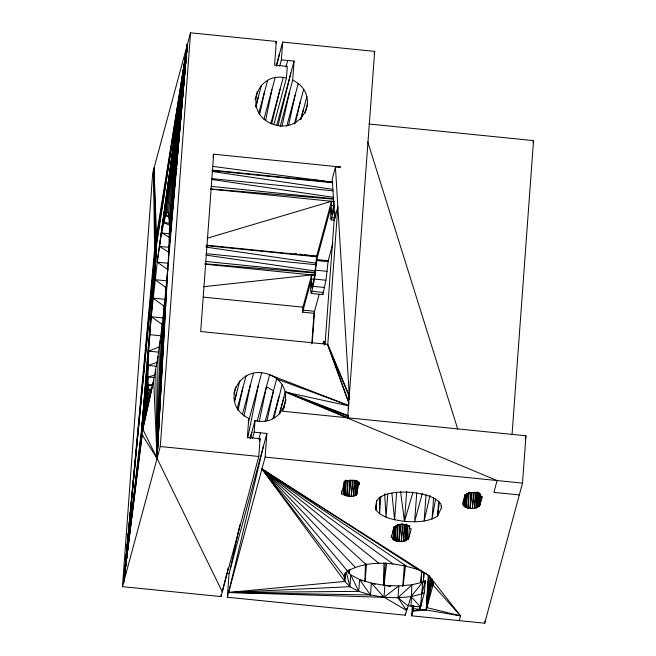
<?xml version="1.0" encoding="UTF-8"?>
<svg xmlns="http://www.w3.org/2000/svg" width="656" height="656" viewBox="0 0 656 656"><rect width="100%" height="100%" fill="white"/><g stroke="black" fill="none" stroke-linecap="round" stroke-linejoin="round"><path stroke-width="0.98" d="M411.009 606.005L411.886 584.824L422.718 582.134L425.285 580.781L424.424 592.606L420.545 606.964L407.835 605.685L397.987 597.755L228.616 592.483L263.671 445.326M344.843 573.344L344.81 581.421L349.878 586.694L358.725 591.368L370.492 594.984L384.014 597.181L406.556 610.433L406.704 608.391M433.001 582.011L432.985 585.045L426.261 609.982L412.911 611.072L413.288 605.98M157.989 356.446L153.668 380.226L157.079 458.388L157.989 356.446L162.442 323.146L166.255 286.09L187.313 44.674L155.103 244.294L123.754 581.905L148.24 385.154L147.928 376.954L148.707 351.14L155.898 248.952L187.313 44.674L168.772 251.683L157.079 458.388L142.155 434.912L123.754 581.905L154.586 256.152L155.898 248.952L157.227 262.17L151.216 316.733L142.073 424.76L123.754 581.905L155.177 253.954M156.464 243.056L187.313 44.674L168.461 213.126L169.551 225.877L168.772 251.683L187.313 44.674L156.661 238.53L123.754 581.905L141.024 439.102L155.898 248.952L155.037 279.677L166.599 288.107M204.885 264.147L311.649 274.921L311.288 284.237L311.936 288.074L314.486 276.192L316.668 256.291L331.51 201.285L334.56 201.326M210.51 189.076L331.51 201.285L331.149 210.601L331.805 214.438L334.191 203.565M155.759 369.828L157.079 458.388L160.253 340.653M163.434 354.658L161.581 353.879L162.893 346.671L166.255 286.09L157.079 458.388L162.442 323.146L157.079 458.388L167.715 268.156M357.184 488.359L356.741 494.394L356.183 495.165L353.289 496.215L349.049 496.305L349.5 480.085M383.375 585.398L383.981 562.905M407.622 524.825L406.712 539.691L407.056 534.689L406.712 539.691L406.146 540.47L403.26 541.52L399.012 541.602L399.496 524.374M465.202 495.296L464.366 504.48L462.455 504.292L464.932 495.1L466.842 495.296L467.285 493.738C471.344 491.77 477.158 491.984 480.586 495.083L480.709 495.92L482.094 496.83L479.618 506.022L476.076 508.015L470.131 508.515L470.582 492.303M364.892 581.364L365.458 563.988M347.434 480.684L346.926 495.952L349.049 496.305L350.968 480.233M397.438 524.964L396.888 541.257L399.012 541.602L401.177 523.529M468.515 492.902L467.999 508.17L470.131 508.515L472.049 492.451M161.581 353.879L164.476 304.687L162.942 352.641M479.79 493.878L479.323 505.989L482.094 496.83L480.184 496.641L480.356 494.599M345.737 480.061L345.072 495.387L346.926 495.952L348.024 480.864M348.959 573.328L349.131 569.236M395.609 527.408L395.043 540.683L396.888 541.257L398.135 524.152M157.079 458.388L161.663 363.539L162.376 358.537M162.294 348.877L164.476 304.687M347.631 418.102L374.666 51.381L282.67 42.099L276.258 65.83M394.371 526.924L393.649 539.954L395.043 540.683L396.191 525.177L396.052 527.186L394.141 526.998L391.345 537.371L393.247 537.567L394.059 526.497M412.911 611.072L419.906 609.342L420.078 606.275M459.29 620.633L460.569 615.886L426.261 609.982L428.261 575.197M164.353 306.385L153.004 298.136L155.898 248.952L151.216 316.733L162.696 324.736M344.507 481.373L343.687 494.657L345.072 495.387L346.179 480.299M467.056 493.394L466.154 507.605L467.999 508.17L469.179 492.074M357.159 488.384L356.741 494.394L357.512 481.537M357.651 481.373L357.299 486.383L357.7 481.315M407.679 525.677L407.196 532.68L407.737 525.612M346.942 570.925L350.739 574.877L359.586 579.551L371.353 583.159L370.492 594.984L228.616 592.483L344.81 581.421L261.941 468.966L427.13 574.41L432.197 579.683L460.569 615.886L426.9 607.612L429.746 588.448L430.525 577.206M466.982 493.287L466.842 495.296L466.99 493.279M478.798 492.59L477.822 506.612L478.855 492.525M423.973 572.836L423.325 582.02L424.014 572.844M348.787 405.564L269.665 374.797C239.497 362.53 218.555 403.448 248.763 418.413L247.378 437.437L260.088 438.725L258.792 456.453L220.974 596.591L122.475 586.653L152.709 172.938L190.519 32.8L276.315 41.459L274.585 65.1L287.295 66.379L286.442 78.08L273.905 124.525M153.16 384.375L148.24 385.154L142.828 429.188L222.261 591.843L226.894 572.942M174.25 179.121L169.551 225.877L187.313 44.674L157.227 262.17L167.911 269.657M122.475 586.653L160.285 446.515L190.519 32.8M213.659 154.209L200.703 331.518L327.803 344.343L337.84 206.788L334.65 218.653L332.248 178.99L335.446 167.116L340.759 167.034L213.659 154.209L212.913 156.948M220.974 596.591L221.121 594.623M406.556 610.433L397.987 597.755L411.886 584.824L398.848 585.931L397.987 597.755L411.025 596.64L420.545 606.964L422.718 582.134L411.025 596.64L405.269 615.189L227.329 597.231L229.059 573.59L266.869 433.452L254.159 432.173L252.437 438.561M254.159 432.173L255.02 420.471C284.696 428.106 298.496 386.581 269.96 374.92M279.645 66.223L281.375 59.827L282.67 42.099M227.329 597.231L265.147 457.093L266.869 433.452M280.153 126.6L292.691 80.139L294.085 61.106L281.375 59.827M319.07 294.56L314.019 313.297L302.58 312.141L302.941 307.172L311.649 274.921L315.716 275.028M311.78 343.908L314.019 313.297M312.248 342.932L314.56 311.297L303.121 310.14M334.65 218.653L334.945 214.578M341.423 493.009L341.571 490.983M344.638 481.578L343.687 494.657L343.26 494.206L344.22 481.069M349.049 496.305L350.222 480.208M345.458 572.557L344.81 581.421L344.015 576.066L261.941 468.966L418.282 569.744L427.13 574.41M352.42 480.299L351.247 496.395L353.117 480.233M354.47 480.118L353.289 496.215L354.937 480.996M349.279 573.36L349.574 569.285M356.101 480.709L354.994 495.797L356.479 480.504M357.217 481.086L356.183 495.165L357.356 481.151M349.878 586.694L350.739 574.877L358.725 591.368L228.616 592.483L349.878 586.694L346.376 572.45M358.725 591.368L359.586 579.551L362.317 580.929M365.187 581.38L366.45 564.037M376.56 500.881L375.896 509.933C382.743 518.314 394.412 519.814 404.465 521.413C415.601 522.069 427.753 522.291 437.544 516.149L441.422 507.818L441.57 505.809L441.422 507.818L440.848 503.915C434.001 495.526 422.333 494.034 412.28 492.435C401.144 491.779 388.992 491.549 379.201 497.691L376.601 501.274L375.896 509.933L376.577 500.774M380.841 496.674L379.586 513.771L379.512 497.412M387.729 494.042L386.031 517.174L384.662 493.861M383.662 585.414L385.302 562.979M384.014 597.181L384.883 585.357L371.353 583.159L384.014 597.181L398.848 585.931L384.883 585.357L389.935 586.136M391.345 537.371L391.493 535.362M393.239 531.237L393.461 528.219M393.657 528.055L393.297 533.09L393.616 528.096L393.239 532.155M396.593 492.648L394.609 519.806L391.894 493.32M394.609 526.875L393.649 539.954L392.854 539.125L393.247 537.567M399.012 541.602L400.267 524.497M402.53 523.586L401.21 541.692L403.202 524.529M412.977 492.123L404.465 521.413L406.671 491.229M404.506 524.415L403.26 541.52L405.121 524.259M406.212 523.996L404.957 541.093L406.54 524.784M402.817 586.202L404.383 564.783M407.253 525.374L406.146 540.47L407.401 525.448M406.597 538.912L408.499 539.101L409.459 526.022M409.615 525.513L409.393 528.531L411.304 528.728L408.499 539.101M405.269 615.189L405.424 613.139M416.765 492.656L414.633 521.832L422.3 493.369M284.163 407.015L282.564 411.222L525.973 435.789L522.504 483.111L484.71 623.2L411.624 615.828L412.37 605.611M411.624 615.828L413.551 608.702L413.772 605.636M426.047 494.862L424.137 521.02L430.041 495.419M421.669 571.417L420.849 582.643L421.783 571.392M419.906 609.342L420.127 606.275M433.575 497.937L432.033 519.06L435.617 498.986M413.551 608.702L426.261 609.982L428.794 575.255M429.213 575.943L426.9 607.612L432.558 579.289M432.271 579.092L429.746 588.448L430.566 577.223M432.599 580.273L432.165 586.177L432.665 586.234M438.651 501.061L437.544 516.149L439.413 501.996M433.206 582.085L432.985 585.045L432.165 586.177L432.681 582.192M467.187 493.517L466.154 507.605L463.964 506.038L464.366 504.48M470.131 508.515L471.303 492.418M473.501 492.508L472.32 508.605L474.198 492.451M475.551 492.336L474.37 508.433L476.125 492.197M477.248 491.918L476.076 508.015L477.56 492.722M478.29 493.296L477.265 507.383L478.437 493.369M479.618 506.022L480.495 493.952M484.71 623.2L484.858 621.158M512.049 434.567L533.525 140.605L369.049 124.009M325.056 344.285L334.806 211.117M426.261 609.982L428.835 575.312M465.67 494.673L464.76 506.867L465.875 494.624M409.647 525.472L409.393 528.531L409.787 526.973C406.359 523.873 400.554 523.668 396.495 525.636L396.052 527.186M332.936 243.187L328.205 260.711L325.942 280.227L322.859 294.634L311.42 293.478L314.503 279.071L316.766 259.555L330.69 207.96L330.722 218.989L331.288 219.842L334.15 220.137M168.772 251.683L175.406 178.063M429.746 588.448L430.713 577.214M464.768 496.887L464.94 494.854M159.966 346.589L148.707 351.14L142.073 424.76L148.24 385.154L152.217 385.556M176.48 166.862L187.313 44.674L157.227 262.17L168.149 263.277M464.801 496.863L464.989 494.821M169.535 237.39L161.72 232.995L163.811 222.597L187.313 44.674L169.24 217.669L176.013 164.123L187.313 44.674L159.49 246.385L168.764 252.355M169.551 225.877L174.652 173.635M169.379 225.147L163.811 222.597L165.689 215.652L187.313 44.674L175.324 167.911L177.169 168.674M156.661 362.506L148.084 365.449L142.073 424.76L147.928 376.954L154.701 375.191M123.754 581.905L140.999 435.961L142.942 435.609M403.079 586.226L405.465 565.907M169.551 216.956L165.689 215.652L167.264 212.446L187.313 44.674M383.949 585.447L386.655 563.102M421.062 603.02L420.545 606.964L421.636 600.921M143.229 423.71L143.197 420.57L148.24 385.154L149.019 389.697L142.828 429.188L153.668 380.226L142.828 429.188L150.216 390.386L151.79 387.179M331.288 219.842L334.207 206.476M424.735 583.807L425.285 580.781L424.776 582.659M247.747 437.888L258.497 384.67M265.606 120.573L271.953 89.536M244.007 416.084L250.354 385.047M259.268 421.587L266.459 386.671L273.47 390.845L267.025 420.717M259.743 114.21L264.434 92.25M237.939 410.722L242.843 387.753L246.049 375.88M288.615 125.214L295.069 95.341M230.338 568.842L239.907 524.784M282.055 125.968L289.485 92.012M255.996 107.002L258.284 97.022M234.635 401.513L236.685 392.534M295.38 123.221L300.44 101.278M274.019 417.733L282.064 384.924M271.641 123.968L280.087 89.167M278.095 125.452L290.879 72.988M250.362 438.315L251.814 432.345L250.313 438.274M276.537 65.912L279.464 53.972M227.378 570.95L228.108 567.965M286.442 78.08C256.553 70.422 242.966 112.324 271.789 123.754C301.957 136.022 322.9 95.104 292.691 80.139M300.932 119.335L306.852 96.53M279.587 413.854L285.27 392.05L348.754 405.9L348.098 408.344M411.025 596.64L421.857 593.959L425.285 580.781M348.762 397.749L349.295 395.773L335.446 167.116M522.504 483.111L497.084 480.545L493.894 492.369L519.314 494.936M525.177 438.749L525.973 435.789M161.064 365.736L161.663 363.539M255.069 99.753L257.291 91.528M255.619 106.903L261.49 85.149M275.815 43.28L276.315 41.459M258.841 112.996L267.64 80.368M263.95 119.179L275.159 77.662M270.756 123.746L283.294 77.285M286 66.863L287.73 60.467M276.742 125.353L294.085 61.106M286.803 125.968L298.275 83.46M294.306 124.009L303.646 89.405M300.71 119.277L303.646 108.412M305.179 113.045L307.582 104.148M233.971 393.436L235.701 387.04M234.29 401.431L239.891 380.66M237.242 408.508L242.843 387.753M242.359 414.69L253.56 373.174M248.271 420.242L248.763 418.413M248.362 422.218L261.703 372.797M250.215 438.265L255.02 420.471M257.127 421.259L269.665 374.797M258.792 439.208L260.514 432.812M259.35 441.463L260.088 438.725M265.204 421.48L276.684 378.979L347.196 404.965M272.978 418.528L278.849 396.79M302.58 312.141L310.821 281.588L310.624 288.82L310.854 292.617L311.42 293.478M374.141 53.333L374.666 51.381M279.39 413.797L283.892 397.265M283.589 408.549L285.983 399.66M356.626 493.615L359.275 482.381L359.111 484.423L359.504 482.865C356.241 479.839 350.755 479.684 346.762 481.233L344.851 481.037L341.35 494.017L343.26 494.206M532.992 142.573L533.525 140.605M347.582 418.471L348.377 415.617L288.599 392.764L346.901 417.208L348.377 415.617M322.949 343.564L323.81 341.407L325.712 341.596M344.015 576.066L347.582 571.146C369.008 559.273 395.814 562.454 418.282 569.744M480.184 496.641L480.709 495.92M176.013 164.123L176.456 163.721M143.197 420.57L142.762 420.972L147.928 376.954L154.873 377.651M141.024 439.102L141.466 438.7M421.857 593.959L424.424 592.606M207.189 238.235L331.51 201.285L334.404 201.958M203.426 286.729L311.649 274.921L315.585 275.75M333.182 210.469L331.149 210.601L333.174 210.806M150.216 390.386L149.019 389.697L151.019 389.615M313.33 284.155L311.288 284.237L313.297 284.433M210.519 188.969L333.56 199.137M204.885 263.802L314.724 273.027M212.487 170.142L332.469 182.253M211.716 170.552L332.977 182.786M211.888 178.596L333.158 190.83M211.232 186.37L333.51 198.702M331.272 205.361L334.306 205.664M333.207 212.724L335.118 212.913M332.149 217.685L335.003 217.981M165.689 215.652L169.666 216.045M163.811 222.597L169.773 223.204M161.72 232.995L169.658 233.798M206.853 245.213L316.668 256.291L304.54 254.79M206.066 245.623L316.979 256.816M316.766 259.555L328.205 260.711M316.684 260.555L328.123 261.703M159.49 246.385L169.42 247.386M206.132 253.651L316.692 264.811M315.659 270.182L327.098 271.338M205.631 261.441L315.675 272.543M314.503 279.071L325.942 280.227M311.403 278.989L314.462 279.3M313.347 286.36L324.786 287.508M312.281 291.321L323.72 292.478M155.037 279.677L166.952 280.883M203.294 297.119L302.941 307.172M153.004 298.136L165.911 299.439M151.216 316.733L164.131 318.037M149.765 334.667L160.687 335.765M148.707 351.14L158.637 352.149M148.084 365.449L156.03 366.245M149.019 389.697L151.003 389.894M141.401 430.484L143.402 430.689M160.285 446.515L258.792 456.453M265.147 457.093L497.084 480.545M226.336 573.319L229.059 573.59M315.306 180.039L318.34 180.408M321.374 180.785L324.408 181.163M326.426 181.409L332.494 182.163L212.47 166.353M294.429 253.544L296.446 253.79M299.48 254.167L302.514 254.544M384.883 585.357L390.861 586.12M205.812 247.066L316.848 263.31M205.968 255.11L314.987 270.953M212.519 171.536L332.444 189.272M211.699 179.457L333.773 197.374M371.353 583.159L375.232 584.307M348.172 416.125L285.27 392.05L496.92 480.479M285.475 391.558L288.05 392.641M167.264 212.446L168.461 213.126M406.515 566.128L261.941 468.966L347.582 571.146M392.993 563.93L261.941 468.966L355.15 567.153M379.02 563.356L261.941 468.966L365.982 564.463M460.569 615.886L432.985 585.045L432.197 579.683M359.586 579.551L370.492 594.984M322.293 293.773L322.859 294.634M323.81 341.407L324.548 345.113M348.172 401.144L327.483 344.449L348.984 395.88L349.213 399.643M348.951 403.309L327.803 344.343L349.295 395.773L349.386 397.323M367.754 141.86L457.757 429.213M156.661 238.53L153.988 168.19L154.586 256.152M400.545 491.483L404.465 521.413M154.537 250.182L153.988 168.19L155.816 239.292M153.988 168.19L155.103 244.294M392.993 537.116L392.854 539.125L393.001 537.116M464.497 499.938L463.964 506.038L464.522 499.921M174.275 182.253L169.396 237.382L174.717 181.851L174.275 182.253M464.399 499.077L464.12 502.135L464.448 499.109"/></g></svg>
